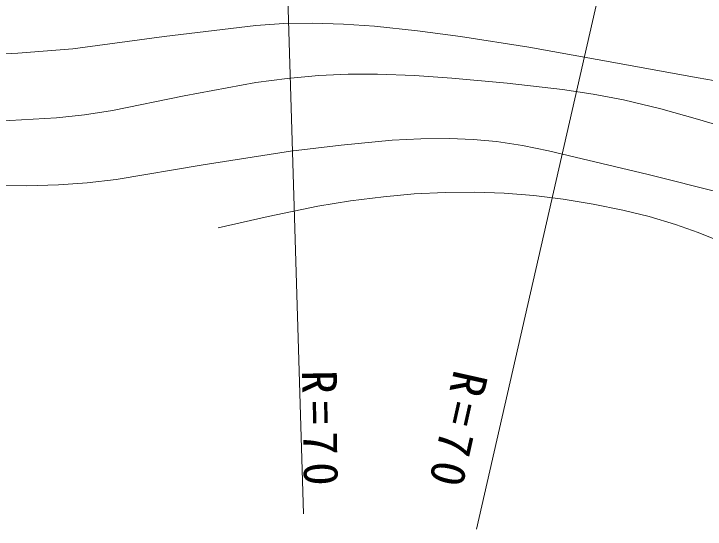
# Model space of a CAD drawing. Units: millimetres, scale not verified. Extents: x 59754 to 699754, y 6644 to 366644.
# Drawn here: x 380734 to 414312, y 240100 to 265144 of the extents above; entities that cross this region are included whole.
import ezdxf

# ---------------------------------------------------------------- set-up
doc = ezdxf.new("R2010")
doc.units = ezdxf.units.MM
doc.header["$LTSCALE"] = 1000
doc.layers.add('S-SUV', color=7, linetype='Continuous', lineweight=13)
doc.styles.add('ＭＳ ゴシック', font='')
doc.styles.get('ＭＳ ゴシック').set_extended_font_data('MS Gothic')

msp = doc.modelspace()

# ---------------------------------------------------------------- linework, layer by layer
at = {"layer": 'S-SUV'}
for p, q in [((393894, 271019), (394804, 240845)), ((409995, 269819), (403207, 240100)), ((392490, 264583), (393855, 264667)), ((393855, 264667), (395232, 264690)), ((395232, 264690), (396739, 264646)), ((396739, 264646), (398254, 264542)), ((388031, 264041), (392490, 264583)), ((398254, 264542), (400344, 264325)), ((400344, 264325), (402436, 264047)), ((383596, 263440), (388031, 264041)), ((402436, 264047), (405753, 263519)), ((380928, 263234), (383596, 263440)), ((405753, 263519), (409071, 262930)), ((378254, 263089), (380928, 263234)), ((409071, 262930), (413976, 262032)), ((392494, 261807), (394014, 262003)), ((394014, 262003), (395548, 262139)), ((395548, 262139), (396976, 262208)), ((396976, 262208), (398404, 262217)), ((398404, 262217), (400201, 262147)), ((400201, 262147), (401999, 262016)), ((401999, 262016), (404693, 261772)), ((413976, 262032), (418894, 261138)), ((389000, 261152), (392494, 261807)), ((404693, 261772), (407376, 261468)), ((407376, 261468), (408865, 261244)), ((408865, 261244), (410344, 260959)), ((385534, 260441), (389000, 261152)), ((410344, 260959), (412150, 260520)), ((382804, 260084), (384174, 260233)), ((384174, 260233), (385534, 260441)), ((412150, 260520), (413943, 260022)), ((379065, 259888), (382804, 260084)), ((413943, 260022), (416945, 259135)), ((396631, 258765), (399112, 258998)), ((399112, 258998), (400505, 259072)), ((400505, 259072), (401896, 259085)), ((401896, 259085), (403043, 259039)), ((403043, 259039), (404183, 258934)), ((404183, 258934), (405443, 258737)), ((394167, 258472), (396631, 258765)), ((405443, 258737), (406705, 258479)), ((389936, 257809), (394167, 258472)), ((406705, 258479), (411541, 257328)), ((385711, 257085), (389936, 257809)), ((411541, 257328), (416345, 256123)), ((382896, 256828), (384302, 256926)), ((384302, 256926), (385711, 257085)), ((379844, 256805), (381365, 256786)), ((381365, 256786), (382896, 256828)), ((397085, 256054), (398684, 256258)), ((398684, 256258), (400180, 256390)), ((400180, 256390), (401690, 256463)), ((401690, 256463), (403120, 256472)), ((403120, 256472), (404548, 256421)), ((404548, 256421), (405982, 256309)), ((405982, 256309), (407422, 256136)), ((395506, 255793), (397085, 256054)), ((407422, 256136), (408864, 255902)), ((408864, 255902), (410307, 255606)), ((393080, 255296), (395506, 255793)), ((410307, 255606), (411591, 255287)), ((390666, 254741), (393080, 255296)), ((411591, 255287), (412868, 254907)), ((412868, 254907), (413971, 254520)), ((413971, 254520), (415060, 254074))]:
    msp.add_line(p, q, dxfattribs=at)

# ---------------------------------------------------------------- texts
at = {"layer": 'S-SUV', "char_height": 1686, "attachment_point": 7, "style": 'ＭＳ ゴシック'}
for insert, rotation in [((394704, 247816), 271), ((402101, 247911), 257.4)]:
    msp.add_mtext('\\T1.3;R=70', dxfattribs=dict(at, insert=insert, rotation=rotation))

doc.saveas('drawing.dxf')
